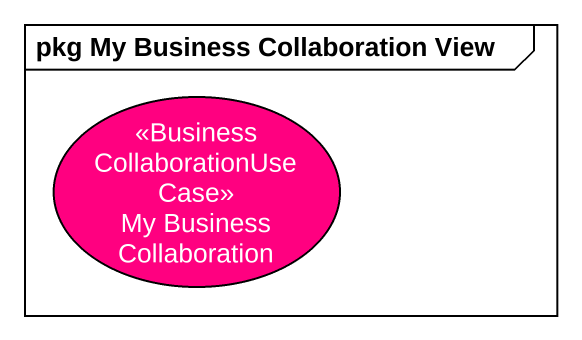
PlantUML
@startuml
mainframe pkg My Business Collaboration View
usecase "My Business Collaboration" as My_Business_Collaboration <<BusinessCollaborationUseCase>> #FF0080
@enduml
